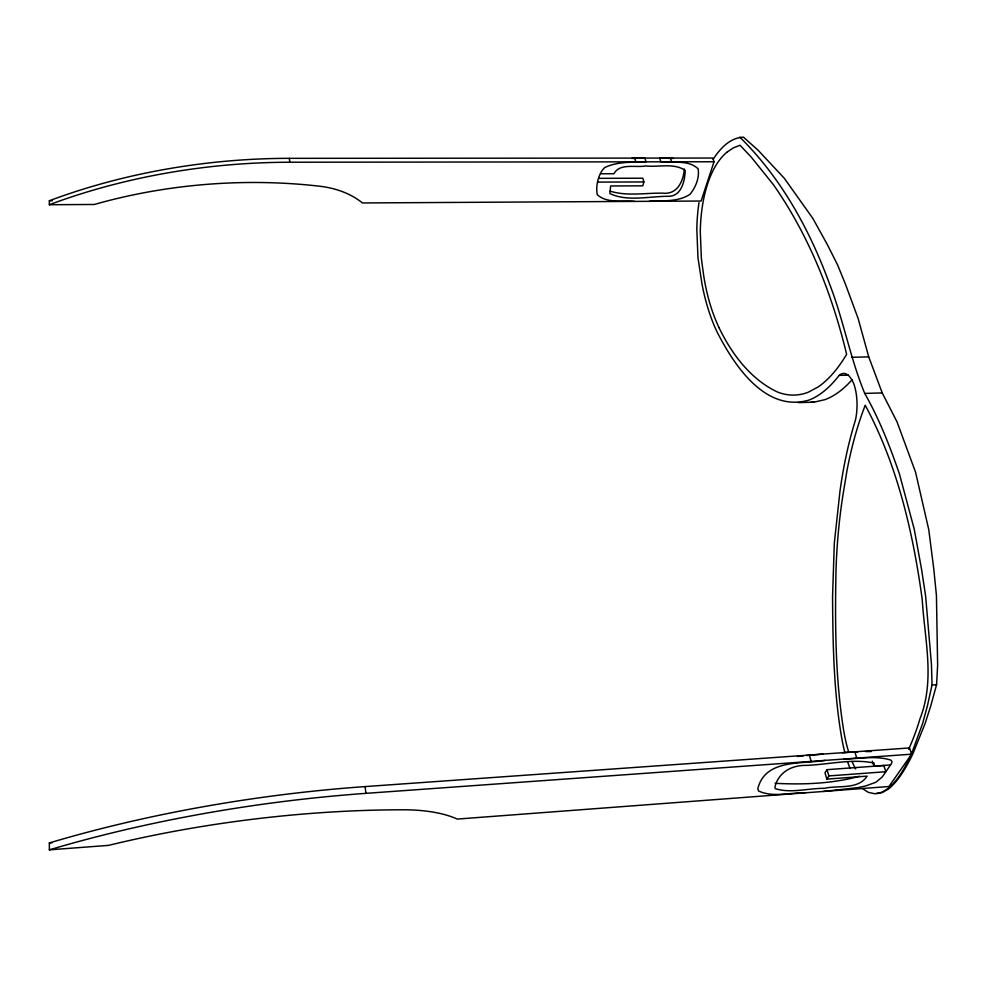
<?xml version="1.0" encoding="UTF-8"?>
<svg xmlns="http://www.w3.org/2000/svg" width="987" height="987" viewBox="0 0 987 987"><rect width="100%" height="100%" fill="white"/><g stroke="black" fill="none" stroke-linecap="round" stroke-linejoin="round"><path stroke-width="1.48" d="M49.35 849.844L49.35 842.935A545.873 190.688 -7.6 0 1 365.116 786.59L909.545 747.936L911.63 754.179L888.917 786.516L457.265 819.074A101.55 42.281 -8.2 0 0 403.424 809.784A463.582 164.237 -7.2 0 0 108.533 845.378L49.35 849.844A547.02 189.652 -7.6 0 1 365.93 793.351L911.63 754.179M49.35 204.728L49.35 200.743A434.773 263.8 -5.1 0 1 289.327 158.339L712.787 158.043L714.02 161.757L701.115 201.027L362.426 202.952A78.331 55.025 -5.8 0 0 319.813 186.247A367.633 226.516 -4.3 0 0 94.357 204.469L49.35 204.728A435.489 263.504 -5.1 0 1 289.796 162.238L714.02 161.757M876.518 793.474L881.996 792.598L887.819 789.415A148.889 41.725 -79.7 0 0 912.901 753.76L925.066 723.607L930.679 706.149L936.589 684.719L937.638 665.09L936.429 595.531L933.776 568.907L928.779 529.735L915.554 472.205L897.06 421.955L882.23 392.912L868.733 356.887L858.147 318.53L845.291 283.762L837.581 264.898L827.155 244.233L812.733 218.238L784.246 178.203L758.201 150.345L743.47 137.156C730.17 137.575 719.881 148.704 713.194 159.277M684.349 168.962C683.349 181.435 677.193 194.846 662.659 193.168C645.338 192.835 626.955 196.438 610.2 191.145M739.831 137.156C781.161 177.87 809.796 229.872 829.573 284.009C843.478 319.85 850.078 357.862 864.723 393.418C879.269 419.019 890.015 446.494 899.527 474.291L914.246 529.217L921.599 569.511L925.633 596.099L931.457 664.498L932.036 685.015L927.286 706.371L922.524 723.779L911.519 753.858A152.43 48.634 -84 0 1 874.124 793.634L868.313 792.339L862.872 788.872M598.862 178.339L642.784 178.203L643.894 181.941L642.759 185.84L610.632 185.975L609.867 193.538C627.362 201.99 649.545 196.191 668.594 196.29C681.684 196.216 684.805 180.707 685.225 170.418C674.059 162.658 658.415 167.42 645.621 165.939C635.825 167.889 619.811 162.769 613.939 173.737L600.552 173.761M826.847 779.113L828.883 775.918L885.845 771.723L883.846 765.517L827.02 769.663L824.984 772.87L826.847 779.113L867.166 776.127C858.11 790.056 838.086 785.084 824.404 788.329C808.242 788.169 790.821 793.684 775.177 788.576L774.955 786.861C778.546 772.253 791.562 765.27 805.676 765.394C828.253 764.74 851.941 758.312 874.137 763.074L873.902 766.146L890.521 764.937M726.827 152.306L733.181 147.964L740.028 145.249L751.193 157.044L773.438 184.729C808.982 235.597 832.152 294.212 846.636 354.308A241.21 93.148 -88.7 0 1 818.026 387.027L808.106 392.295A241.359 98.614 89.7 0 1 777.411 391.987C750.601 379.304 731.651 353.914 719.042 327.696M859.492 776.226C832.485 783.752 803.011 784.788 775.103 783.308M698.993 202.619A129.174 63.279 80.6 0 0 696.822 229.428L697.982 257.878L702.016 284.145A109.397 50.423 82.5 0 0 717.08 332.014C734.118 365.165 765.172 412.739 808.871 400.13A249.378 96.368 -88.7 0 0 839.197 375.368L848.425 375.122M798.384 402.622L814.004 402.165L824.922 399.661A248.897 99.49 -88.9 0 0 852.077 379.748M797.459 756.486L803.406 755.845M806.391 755.511L823.331 754.056M825.231 760.385C801.999 764.37 765.098 758.571 757.769 788.872L758.633 791.031C772.87 797.619 789.834 792.549 804.985 792.845M823.331 791.463L857.728 787.638L865.18 786.121L875.901 782.259L882.23 776.979L891.458 763.58L892.038 761.643L890.817 760.089C875.814 755.4 859.541 758.83 844.119 759.028M49.35 842.935L52.373 842.713M932.036 685.015L936.589 684.719M842.182 752.711L857.913 751.823M631.816 158.413L644.893 158.093L646.016 161.831C632.248 162.436 617.48 161.362 604.747 167.556C598.381 173.231 595.358 186.679 597.345 194.797C607.202 203.643 622.489 200.164 634.653 201.397M864.723 393.418L882.23 392.912M851.485 357.306L868.733 356.887M649.15 201.323C662.721 200.423 678.057 202.236 689.938 194.34C695.601 187.653 699.697 177.512 698.117 168.826C688.556 159.561 672.949 163.188 660.858 161.819L659.711 158.08L673.442 158.438M49.35 200.743L52.348 200.731M598.369 182.101L643.894 181.941M865.537 751.551L871.336 751.539M811.215 402.104L814.004 402.165M872.311 761.15L873.902 766.146M670.481 158.265L671.653 161.991M854.853 751.934L856.827 758.238M827.02 769.663L828.883 775.918M634.752 158.253L635.862 162.004M809.365 755.191L811.228 761.532M289.327 158.339L289.796 162.238M365.116 786.59L365.93 793.351M726.814 152.282A121.82 59.664 80.6 0 0 700.276 231.612L701.375 258.569L703.595 274.929A101.525 46.771 82.5 0 0 719.042 327.684M850.152 768.602A130.346 43.773 -86.2 0 1 847.673 761.939M844.884 752.575A130.346 43.773 -86.2 0 1 840.875 733.008C833.608 688.062 832.843 642.241 832.559 596.802L834.311 543.158L839.949 491.415A303.823 139.401 85.8 0 1 855.347 420.462A30.992 12.325 89.6 0 0 854.039 384.474A30.992 13.028 87.7 0 0 839.197 375.368M908.62 749.256A143.695 45.821 -84 0 0 920.155 718.265C935.096 680.216 924.659 639.465 922.277 600.182L922.092 598.554C912.926 531.894 897.393 464.902 865.229 405.275A293.768 134.664 85.8 0 0 846.982 470.589L843.021 494.586A293.978 127.915 88.1 0 0 835.989 570.819C834.965 623.352 835.212 676.329 843.33 728.344A120.957 40.603 -86.2 0 0 848.438 751.218M855.643 768.91A120.957 40.603 -86.2 0 1 852.04 761.396"/></g></svg>
